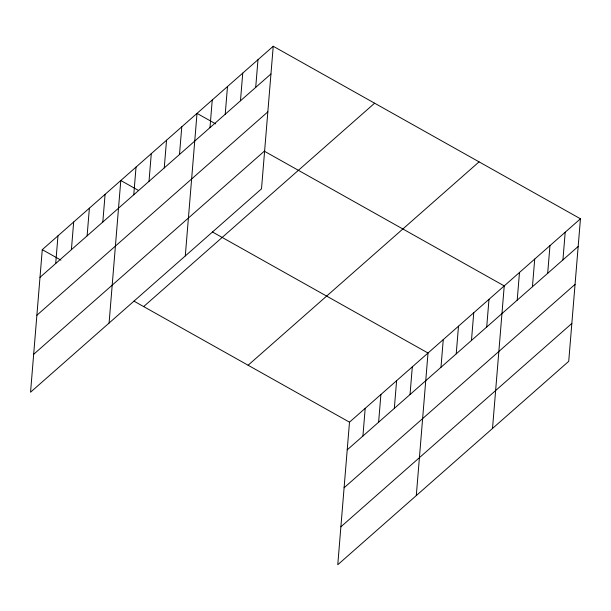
<?xml version="1.0" encoding="UTF-8"?>
<svg xmlns="http://www.w3.org/2000/svg" width="611" height="611" viewBox="0 0 611 611"><rect width="100%" height="100%" fill="white"/><g stroke="black" fill="none" stroke-linecap="round" stroke-linejoin="round"><path stroke-width="0.92" d="M273.232 46.268L42.274 249.655L30.55 392.209L261.508 188.83L273.232 46.268L580.45 218.791L568.726 361.345L337.768 564.732L349.492 422.17L580.45 218.791M55.7 263.509L57.976 235.823M71.403 249.678L73.679 221.992M87.113 235.846L89.389 208.168M102.816 222.014L105.092 194.336M109.079 323.059L120.795 180.505L138.644 190.525M133.763 194.764L136.039 167.078M149.008 181.345L151.284 153.659M164.252 167.918L166.528 140.232M179.497 154.491L181.773 126.813M185.293 255.94L197.017 113.386L215.668 123.865M209.978 127.646L212.254 99.967M225.222 114.226L227.498 86.541M240.467 100.8L242.743 73.114M255.711 87.381L257.987 59.695M362.919 436.025L365.195 408.347M378.621 422.193L380.897 394.515M394.332 408.369L396.608 380.684M410.034 394.538L412.31 366.852M416.297 495.582L428.013 353.021L212.445 231.974M440.982 367.287L443.258 339.601M456.226 353.861L458.502 326.175M471.471 340.434L473.746 312.756M486.715 327.015L488.991 299.329M492.512 428.464L504.235 285.91L264.334 151.192M517.204 300.169L519.48 272.483M532.441 286.742L534.717 259.056M547.685 273.323L549.961 245.637M562.93 259.896L565.206 232.211M39.998 277.341L270.956 73.954M36.874 315.245L267.839 111.859M33.666 354.304L264.624 150.917M143.654 306.585L374.612 103.206M248.104 365.241L479.07 161.862M347.216 449.856L578.174 246.477M344.1 487.761L575.058 284.382M340.885 526.819L571.85 323.44M42.274 249.655L60.924 260.133M133.924 301.124L349.492 422.17"/></g></svg>
